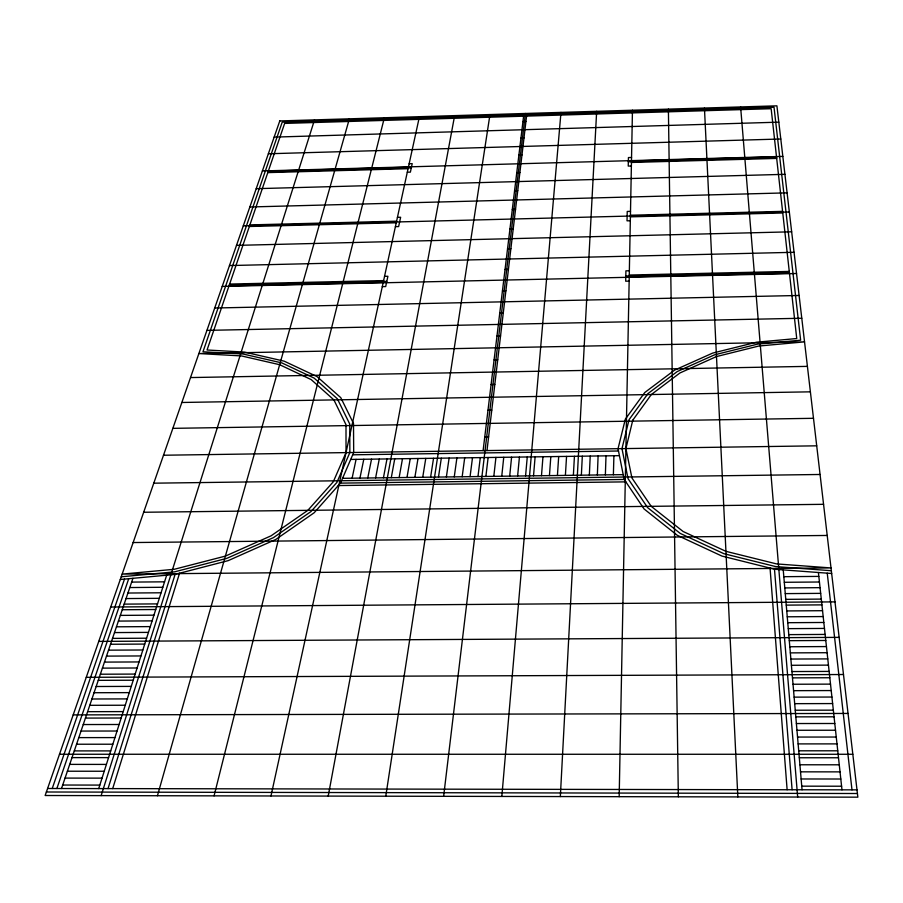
<?xml version="1.0" encoding="UTF-8"?>
<svg xmlns="http://www.w3.org/2000/svg" width="903" height="903" viewBox="0 0 903 903"><rect width="100%" height="100%" fill="white"/><g stroke="black" fill="none" stroke-linecap="round" stroke-linejoin="round"><path stroke-width="1.35" d="M619.176 796.683L632.461 110.222M613.385 474.764L613.905 455.744M605.371 474.865L606.003 455.857M597.357 474.978L598.102 455.97M589.354 475.08L590.212 456.083M581.363 475.181L582.322 456.184M560.334 796.559L596.657 111.306M573.371 475.294L574.432 456.297M565.391 475.396L566.553 456.41M557.422 475.497L558.686 456.523M549.442 475.61L550.819 456.636M541.484 475.712L542.963 456.737M533.526 475.813L535.107 456.85M501.831 796.435L560.977 112.39M525.569 475.926L527.262 456.963M517.622 476.028L519.417 457.076M509.687 476.129L511.583 457.189M501.752 476.231L503.75 457.29M493.817 476.344L495.928 457.403M486.988 450.574L526.573 116.103M485.893 476.445L488.117 457.516M443.633 796.322L525.411 113.473M483.094 450.631L523.605 116.194M477.98 476.547L480.294 457.629M470.068 476.649L472.495 457.731M462.167 476.761L464.695 457.844M454.265 476.863L456.895 457.956M446.375 476.965L449.107 458.069M438.486 477.066L441.319 458.171M385.773 796.209L489.968 114.546M430.607 477.168L433.542 458.284M422.728 477.281L425.776 458.397M414.861 477.382L418.01 458.498M406.993 477.484L410.244 458.611M399.137 477.585L402.49 458.724M391.292 477.687L394.735 458.826M328.218 796.085L454.638 115.629M383.436 477.789L386.992 458.938M375.603 477.901L379.26 459.051M367.769 478.003L371.528 459.153M359.936 478.105L363.796 459.266M352.114 478.206L356.075 459.379M270.979 795.972L419.432 116.69M214.067 795.859L384.351 117.762M157.449 795.735L349.371 118.824M112.694 788.601L179.55 573.224M108.033 788.601L175.103 574.376M101.147 795.622L314.515 119.885M98.709 788.579L166.66 575.2M61.506 788.522L132.933 578.315M56.866 788.511L128.723 578.71M52.227 788.5L124.501 579.105M121.228 576.791L174.595 571.847L226.788 558.37L273.462 537.624L310.993 511.549L336.898 482.416L349.856 452.55L349.754 424.071L337.35 398.787L314.109 378.086L281.928 362.938L242.975 353.999L202.972 351.775L282.21 122.176L774.029 107.265L800.634 340.194L757.696 344.111L714.544 354.834L677.25 371.551L648.061 393.516L629.052 419.669L621.975 448.633L628.025 478.635L647.643 507.644L680.207 533.402L723.913 553.697L775.654 566.576L831.336 570.719M120.291 579.489L174.843 574.443L228.188 560.639L275.855 539.418L314.165 512.757L340.544 482.992L353.694 452.493L353.502 423.451L340.781 397.67L317.032 376.585L284.197 361.177L244.487 352.08L207.047 350.003L284.648 123.418L771.151 108.71L796.739 338.535L756.59 342.192L712.614 353.107L674.575 370.128L644.787 392.5L625.339 419.15L618.036 448.689L624.131 479.312L644.065 508.953L677.273 535.287L721.881 556.056L774.751 569.251L831.663 573.495M522.95 121.578L525.941 121.499M274.151 137.109L778.815 122.165M520.952 138.08L523.988 137.99M268.36 153.77L780.79 139.006M518.898 155.09L521.968 155.011M409.149 163.736L412.208 163.646L410.38 172.134L407.298 172.213M631.547 157.483L628.432 157.562L628.24 166.084L631.389 166.005M262.378 170.96L782.822 156.388M268.304 171.152L408.393 167.236M631.479 160.994L776.512 156.93M268.056 171.875L411.294 167.879M628.33 161.806L776.603 157.664M267.807 172.608L408.066 168.692M631.457 162.461L776.682 158.409M516.764 172.654L519.891 172.563M256.215 188.682L784.921 174.324M514.575 190.77L517.746 190.68M249.849 206.979L787.089 192.858M512.306 209.485L515.534 209.394M397.444 217.341L400.639 217.262L398.629 226.574L395.401 226.653M630.508 211.37L627.235 211.46L627.021 220.829L630.328 220.75M249.894 224.903L396.598 221.179M630.429 215.23L782.574 211.37M243.279 225.863L789.335 212.002M249.341 226.506L396.248 222.781M630.396 216.844L782.754 212.984M509.969 228.82L513.243 228.73M236.496 245.379L791.66 231.811M507.542 248.799L510.872 248.72M229.475 265.561L794.053 252.298M505.037 269.478L508.423 269.41M384.543 276.352L387.906 276.273L385.683 286.556L382.296 286.635M629.357 270.765L625.914 270.844L625.689 281.205L629.154 281.126M229.633 284.061L383.617 280.585M629.278 275.031L789.267 271.419M229.328 284.953L386.8 281.397M625.802 276.002L789.369 272.311M229.023 285.833L383.233 282.357M629.244 276.826L789.459 273.214M222.217 286.42L796.536 273.507M502.452 290.89L505.894 290.811M214.711 308.013L799.11 295.473M499.765 313.048L503.264 312.98M206.934 330.374L801.774 318.251M496.977 336.018L500.555 335.95M494.088 359.846L497.734 359.778M190.522 377.567L807.406 366.381M491.097 384.554L494.799 384.497M181.853 402.478L810.397 391.834M487.992 410.222L491.763 410.165M172.857 428.349L813.49 418.303M484.753 436.894L488.613 436.838M163.499 455.236L816.718 445.822M352.701 454.807L618.499 451.003M350.703 459.446L619.424 455.665M342.553 478.33L623.194 474.639M153.781 483.184L820.071 474.481M340.42 483.128L624.221 479.459M338.264 485.554L625.847 481.863M143.667 512.261L823.559 504.325M133.136 542.545L827.204 535.456M131.657 582.096L164.549 581.825M783.827 576.69L818.829 576.396M129.795 587.548L162.811 587.277M784.312 582.288L819.439 582.006M127.933 593.034L161.061 592.786M784.786 587.932L820.059 587.661M126.059 598.565L159.3 598.317M785.271 593.621L820.669 593.361M124.162 604.13L157.517 603.893M785.768 599.355L821.29 599.095M110.708 607.019L834.982 601.883M122.255 609.739L155.734 609.514M786.265 605.123L821.922 604.875M120.336 615.394L153.928 615.169M786.761 610.936L822.554 610.699M118.406 621.083L152.122 620.869M787.258 616.794L823.186 616.568M116.453 626.817L150.293 626.603M787.766 622.698L823.829 622.472M114.5 632.585L148.442 632.382M788.274 628.646L824.473 628.432M112.514 638.398L146.591 638.207M788.782 634.628L825.128 634.425M98.754 641.401L839.135 637.371M110.527 644.257L144.728 644.076M789.301 640.667L825.782 640.475M108.518 650.16L142.843 649.991M789.82 646.751L826.448 646.571M106.498 656.109L140.947 655.95M790.351 652.88L827.114 652.711M104.466 662.102L139.039 661.944M790.87 659.055L827.78 658.897M102.411 668.13L137.109 667.994M791.412 665.285L828.457 665.127M100.346 674.214L135.168 674.078M791.942 671.55L829.135 671.414M86.259 677.318L843.492 674.518M98.269 680.343L133.215 680.219M792.484 677.871L829.823 677.747M96.169 686.506L131.251 686.393M793.026 684.248L830.512 684.124M94.059 692.725L129.264 692.624M793.579 690.671L831.211 690.558M91.925 699.001L127.267 698.899M794.132 697.139L831.923 697.037M89.781 705.311L125.257 705.232M794.685 703.663L832.622 703.572M87.625 711.677L123.226 711.598M795.25 710.232L833.345 710.164M73.188 714.894L848.052 713.449M85.446 718.088L121.183 718.02M795.814 716.869L834.056 716.801M83.245 724.545L119.117 724.499M796.39 723.54L834.79 723.495M81.033 731.058L117.04 731.024M796.965 730.279L835.523 730.234M78.798 737.616L114.941 737.593M797.552 737.062L836.257 737.04M76.552 744.23L112.841 744.219M798.128 743.903L837.002 743.891M74.294 750.901L110.708 750.901M798.726 750.811L837.747 750.799M59.496 754.253L852.827 754.276M72.003 757.617L108.563 757.628M799.313 757.764L838.503 757.764M69.7 764.389L106.407 764.412M799.923 764.773L839.271 764.796M67.386 771.218L104.229 771.252M800.521 771.839L840.038 771.873M65.05 778.093L102.039 778.138M801.13 778.973L840.806 779.018M62.691 785.034L99.827 785.091M801.751 786.163L841.596 786.22M47.588 788.5L856.992 789.865M46.369 791.999L857.421 793.511M827.238 573.168L851.992 789.865M818.411 572.513L841.98 789.843M783.24 569.883L802.056 789.775M740.607 106.938L797.676 797.044M774.492 569.183L792.1 789.764M770.056 568.077L787.123 789.753M704.442 108.033L737.841 796.92M668.389 109.128L678.345 796.796M632.777 420.188L625.914 448.577L631.931 477.958L651.21 506.335L683.142 531.517L725.933 551.338L776.569 563.912L831.008 567.942L122.165 574.105L174.347 569.274L225.4 556.101L271.069 535.829L307.844 510.342L333.252 481.841L346.03 452.606L345.996 424.703L333.907 399.905L311.174 379.587L279.659 364.71L241.473 355.929L198.874 353.547L804.539 341.865L758.813 346.03L716.485 356.561L679.925 372.973L651.345 394.532L632.777 420.188M279.783 120.934L45.15 795.509L857.85 797.168L776.907 105.832L279.783 120.934"/></g></svg>
